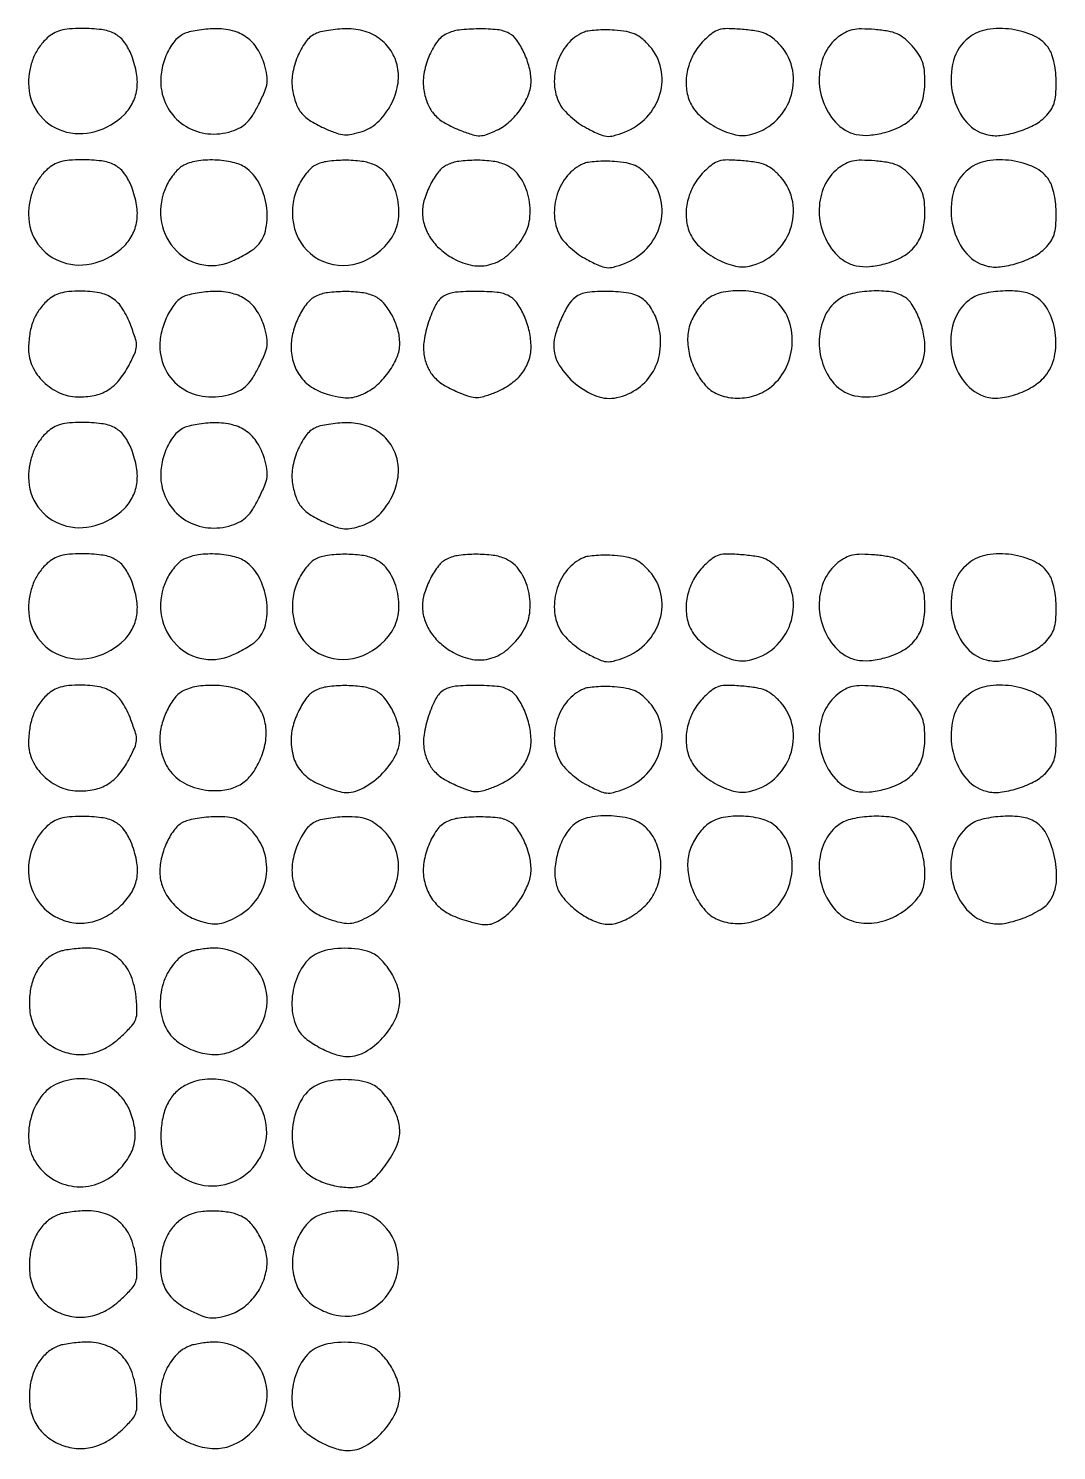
# Model space of a CAD drawing. Extents: x 21 to 1898, y 209 to 908.
# Drawn here: x 22 to 249.1, y 209 to 523 of the extents above; entities that cross this region are included whole.
import ezdxf

# ---------------------------------------------------------------- set-up
doc = ezdxf.new("R2010")
doc.units = 0

msp = doc.modelspace()

# ---------------------------------------------------------------- linework, layer by layer
for points in [[(26.127301, 520.903972, 0.053625), (24.34769, 518.848638, 0.053978), (23.050419, 516.466216, 0.052387), (22.264676, 513.795114, 0.045385), (22, 510.88524, 0.155969), (24.083512, 504.368465, 0.160923), (29.538209, 500.367949, 0.147826), (36.687471, 500.223801, 0.128712), (43.171197, 504.017351, 0.08535), (45.069026, 506.703386, 0.085204), (45.962072, 509.870658, 0.075438), (45.796899, 513.477468, 0.049898), (44.584658, 517.451627, 0.065219), (43.003245, 520.175388, 0.110717), (40.986454, 521.853439, 0.088205), (38.111225, 522.734929, 0.030391), (33.754303, 523, 0.019501), (31.028869, 522.893663, 0.047587), (29.051601, 522.547949, 0.061438), (27.499395, 521.908242, 0.059165)], [(56.302554, 521.802956, 0.117746), (54.096998, 520.002991, 0.06471), (52.348091, 516.96722, 0.060804), (51.335728, 513.337024, 0.071079), (51.305035, 509.762464, 0.110608), (53.084013, 504.943649, 0.11316), (56.73738, 501.390715, 0.111474), (61.621951, 499.749928, 0.104769), (66.856833, 500.310812, 0.046958), (68.779512, 501.145005, 0.070133), (70.243246, 502.242218, 0.058571), (71.518833, 503.85062, 0.023303), (72.888279, 506.316781, 0.015953), (74.181105, 509.14768, 0.0642), (74.684025, 510.97716, 0.077666), (74.658303, 512.695066, 0.030285), (74.114211, 515.013133, 0.067973), (72.515215, 518.529006, 0.09635), (70.16716, 521.025957, 0.095175), (67.030902, 522.480421, 0.064871), (63.115141, 522.93232, 0.019594), (61.187017, 522.828394, 0.017815), (59.210198, 522.572651, 0.018154), (57.459177, 522.216632, 0.053346)], [(85.353863, 521.825851, 0.126523), (83.190118, 519.994101, 0.057585), (81.39526, 516.720689, 0.055653), (80.320836, 512.917236, 0.081428), (80.315201, 509.445068, 0.045607), (81.098924, 506.401508, 0.09091), (82.340357, 504.255756, 0.081256), (84.362738, 502.542567, 0.03084), (87.655701, 500.832403, 0.020597), (90.065072, 499.880812, 0.065508), (91.757045, 499.530547, 0.070633), (93.411799, 499.642791, 0.026709), (95.655701, 500.244919, 0.10848), (99.010132, 502.217927, 0.075052), (101.764705, 505.672214, 0.073498), (103.424211, 509.868213, 0.094852), (103.592668, 514, 0.093545), (102.328449, 517.632283, 0.096023), (99.835411, 520.515545, 0.092102), (96.349241, 522.342502, 0.07849), (92.234223, 522.93232, 0.018787), (90.264281, 522.830058, 0.017506), (88.260251, 522.579376, 0.017798), (86.496381, 522.230916, 0.055094)], [(114.353863, 521.825851, 0.12648), (112.184104, 519.989325, 0.057971), (110.390874, 516.714223, 0.055933), (109.322175, 512.90296, 0.080803), (109.320848, 509.41027, 0.057241), (110.197903, 506.304539, 0.087933), (111.690233, 503.950485, 0.078758), (114.032457, 502.082668, 0.037814), (117.518614, 500.439741, 0.016319), (120.128446, 499.539463, 0.077281), (121.688774, 499.311162, 0.085913), (123.165115, 499.580384, 0.022825), (125.380388, 500.510264, 0.072291), (128.251538, 502.421857, 0.057198), (130.727128, 505.217281, 0.058995), (132.428558, 508.386739, 0.093979), (133, 511.400153, 0.064156), (132.614016, 514.395958, 0.043955), (131.455887, 517.627486, 0.044895), (129.860034, 520.403699, 0.117527), (128.1504, 521.919509, 0.097864), (125.595493, 522.699458, 0.026999), (121.380396, 522.898544, 0.027558), (117.126978, 522.634964, 0.083643)], [(144.5, 522.109005, 0.117612), (141.04449, 519.505496, 0.093779), (138.784666, 515.407372, 0.09195), (138.151137, 510.691626, 0.107261), (139.326522, 506.335469, 0.063171), (140.231989, 505.02163, 0.028079), (141.722797, 503.531849, 0.027244), (143.499538, 502.111347, 0.033065), (145.312791, 500.989993, 0.01505), (148.060388, 499.63673, 0.080432), (149.667161, 499.197167, 0.093656), (151.216456, 499.321765, 0.024169), (153.610526, 500.102784, 0.113429), (158.549736, 503.406755, 0.117999), (161.464164, 508.491875, 0.123443), (161.690324, 514.160948, 0.131613), (159.190609, 519.112701, 0.03492), (157.523425, 520.735057, 0.069371), (155.968047, 521.717666, 0.063216), (154.108559, 522.290132, 0.024793), (151.440609, 522.619453, 0.018339), (149.402407, 522.694015, 0.018328), (147.363804, 522.61904, 0.018508), (145.592989, 522.422699, 0.066124)], [(171.116855, 520.270701, 0.070364), (168.899731, 517.32314, 0.069173), (167.571122, 513.859488, 0.07139), (167.262883, 510.26793, 0.084141), (168.022736, 506.945112, 0.105598), (170.114044, 503.908598, 0.061468), (173.692041, 501.27518, 0.062108), (177.740785, 499.622062, 0.118817), (181.230679, 499.527595, 0.130909), (186.762321, 502.33609, 0.125818), (190.264225, 507.562465, 0.128711), (190.783674, 513.731576, 0.140209), (188.167987, 519.13802, 0.035719), (186.432935, 520.821036, 0.073307), (184.824507, 521.812523, 0.061633), (182.821308, 522.39496, 0.019278), (179.711302, 522.774035, 0.01475), (176.335527, 522.953933, 0.076945), (174.493826, 522.713445, 0.096084), (173.007389, 521.948988, 0.02971)], [(200.774106, 521.044676, 0.120205), (197.799511, 517.23771, 0.099101), (196.639514, 512.203034, 0.094373), (197.492058, 506.896405, 0.097111), (200.233353, 502.334607, 0.073448), (202.371905, 500.57156, 0.084102), (204.83462, 499.602147, 0.07422), (207.726943, 499.431214, 0.043501), (211.148694, 500.040039, 0.061405), (215.074679, 501.63409, 0.097521), (217.833672, 503.971077, 0.100426), (219.449421, 507.125202, 0.068414), (220, 511.130246, 0.025488), (219.86706, 513.736459, 0.05957), (219.439885, 515.638426, 0.063986), (218.599018, 517.303146, 0.033434), (217.167987, 519.13802, 0.035386), (215.449559, 520.807136, 0.071927), (213.854002, 521.799696, 0.06204), (211.891464, 522.383134, 0.0208), (208.917987, 522.75209, 0.017361), (205.976487, 522.890852, 0.054825), (204.015136, 522.699761, 0.070692), (202.425821, 522.123555, 0.044856)], [(229.669303, 520.954514, 0.160896), (226.318095, 515.897289, 0.112797), (226.032287, 509.017476, 0.115198), (228.750293, 502.80659, 0.172428), (233.632296, 499.556152, 0.091759), (236.617576, 499.368132, 0.044156), (240.382941, 500.164237, 0.043914), (244.015594, 501.633673, 0.07847), (246.614952, 503.524043, 0.04929), (247.796873, 504.965173, 0.069908), (248.515281, 506.456922, 0.056252), (248.887311, 508.322514, 0.021115), (249, 510.989729, 0.025585), (248.888541, 513.166515, 0.026083), (248.55534, 515.306361, 0.027718), (248.055642, 517.169398, 0.065736), (247.434016, 518.46036, 0.137529), (244.189482, 521.291228, 0.076294), (239.120607, 522.813676, 0.075457), (233.763061, 522.753988, 0.126861)], [(26.127301, 491.903972, 0.053625), (24.34769, 489.848638, 0.053978), (23.050419, 487.466216, 0.052387), (22.264676, 484.795114, 0.045385), (22, 481.88524, 0.155969), (24.083512, 475.368465, 0.160923), (29.538209, 471.367949, 0.147826), (36.687471, 471.223801, 0.128712), (43.171197, 475.017351, 0.08535), (45.069026, 477.703386, 0.085204), (45.962072, 480.870658, 0.075438), (45.796899, 484.477468, 0.049898), (44.584658, 488.451627, 0.065219), (43.003245, 491.175388, 0.110717), (40.986454, 492.853439, 0.088205), (38.111225, 493.734929, 0.030391), (33.754303, 494, 0.019501), (31.028869, 493.893663, 0.047587), (29.051601, 493.547949, 0.061438), (27.499395, 492.908242, 0.059165)], [(56.302554, 492.802956, 0.073678), (55.341773, 492.149644, 0.031249), (54.261354, 491.022114, 0.030072), (53.238815, 489.652918, 0.034581), (52.439562, 488.231393, 0.139682), (51.242776, 481.066081, 0.148816), (54.057532, 474.545976, 0.158324), (59.858096, 470.959573, 0.160224), (66.627647, 471.488888, 0.016728), (68.211761, 472.213923, 0.014315), (69.829869, 473.079731, 0.014549), (71.255483, 473.951889, 0.039379), (72.193844, 474.675426, 0.151181), (74.303705, 478.234286, 0.086326), (74.620275, 483.266172, 0.082552), (73.195768, 488.331895, 0.116884), (70.29275, 491.984363, 0.104913), (67.586887, 493.316415, 0.047523), (63.664203, 493.922999, 0.047011), (59.571493, 493.777617, 0.080325)], [(85.353863, 492.825851, 0.081479), (84.408432, 492.160294, 0.031027), (83.32695, 490.958556, 0.029724), (82.291614, 489.481349, 0.032073), (81.467455, 487.927829, 0.174799), (80.757548, 478.789828, 0.203864), (86.133294, 472.015382, 0.202438), (94.776746, 471.162823, 0.173386), (102.1373, 476.694934, 0.114924), (103.695441, 480.910058, 0.088262), (103.445254, 485.827214, 0.091589), (101.547986, 490.197554, 0.138635), (98.404755, 492.861443, 0.074714), (95.634264, 493.65324, 0.033), (91.824658, 493.894517, 0.032942), (88.037552, 493.634357, 0.07925)], [(114.392706, 492.843182, 0.117086), (112.55714, 491.345229, 0.044006), (110.76806, 488.524715, 0.043739), (109.437384, 485.286463, 0.075761), (109, 482.416413, 0.077504), (109.458129, 479.478644, 0.070444), (110.794186, 476.713168, 0.06519), (112.957894, 474.250681, 0.051963), (115.846697, 472.206317, 0.085017), (120.092447, 470.692931, 0.115082), (124.145343, 470.921659, 0.107954), (127.865113, 472.95671, 0.068154), (131.1373, 476.694934, 0.114924), (132.695441, 480.910058, 0.088262), (132.445254, 485.827214, 0.091589), (130.547986, 490.197554, 0.138635), (127.404755, 492.861443, 0.07466), (124.643709, 493.650862, 0.032723), (120.836688, 493.894916, 0.032647), (117.054891, 493.642395, 0.080022)], [(144.5, 493.109005, 0.117612), (141.04449, 490.505496, 0.093779), (138.784666, 486.407372, 0.09195), (138.151137, 481.691626, 0.107261), (139.326522, 477.335469, 0.063171), (140.231989, 476.02163, 0.028079), (141.722797, 474.531849, 0.027244), (143.499538, 473.111347, 0.033065), (145.312791, 471.989993, 0.01505), (148.060388, 470.63673, 0.080432), (149.667161, 470.197167, 0.093656), (151.216456, 470.321765, 0.024169), (153.610526, 471.102784, 0.113429), (158.549736, 474.406755, 0.117999), (161.464164, 479.491875, 0.123443), (161.690324, 485.160948, 0.131613), (159.190609, 490.112701, 0.03492), (157.523425, 491.735057, 0.069371), (155.968047, 492.717666, 0.063216), (154.108559, 493.290132, 0.024793), (151.440609, 493.619453, 0.018339), (149.402407, 493.694015, 0.018328), (147.363804, 493.61904, 0.018508), (145.592989, 493.422699, 0.066124)], [(171.116855, 491.270701, 0.070364), (168.899731, 488.32314, 0.069173), (167.571122, 484.859488, 0.07139), (167.262883, 481.26793, 0.084141), (168.022736, 477.945112, 0.105598), (170.114044, 474.908598, 0.061468), (173.692041, 472.27518, 0.062108), (177.740785, 470.622062, 0.118817), (181.230679, 470.527595, 0.130909), (186.762321, 473.33609, 0.125818), (190.264225, 478.562465, 0.128711), (190.783674, 484.731576, 0.140209), (188.167987, 490.13802, 0.035719), (186.432935, 491.821036, 0.073307), (184.824507, 492.812523, 0.061633), (182.821308, 493.39496, 0.019278), (179.711302, 493.774035, 0.01475), (176.335527, 493.953933, 0.076945), (174.493826, 493.713445, 0.096084), (173.007389, 492.948988, 0.02971)], [(200.774106, 492.044676, 0.120205), (197.799511, 488.23771, 0.099101), (196.639514, 483.203034, 0.094373), (197.492058, 477.896405, 0.097111), (200.233353, 473.334607, 0.073448), (202.371905, 471.57156, 0.084102), (204.83462, 470.602147, 0.07422), (207.726943, 470.431214, 0.043501), (211.148694, 471.040039, 0.061405), (215.074679, 472.63409, 0.097521), (217.833672, 474.971077, 0.100426), (219.449421, 478.125202, 0.068414), (220, 482.130246, 0.025488), (219.86706, 484.736459, 0.05957), (219.439885, 486.638426, 0.063986), (218.599018, 488.303146, 0.033434), (217.167987, 490.13802, 0.035386), (215.449559, 491.807136, 0.071927), (213.854002, 492.799696, 0.06204), (211.891464, 493.383134, 0.0208), (208.917987, 493.75209, 0.017361), (205.976487, 493.890852, 0.054825), (204.015136, 493.699761, 0.070692), (202.425821, 493.123555, 0.044856)], [(229.669303, 491.954514, 0.160896), (226.318095, 486.897289, 0.112797), (226.032287, 480.017476, 0.115198), (228.750293, 473.80659, 0.172428), (233.632296, 470.556152, 0.091759), (236.617576, 470.368132, 0.044156), (240.382941, 471.164237, 0.043914), (244.015594, 472.633673, 0.07847), (246.614952, 474.524043, 0.04929), (247.796873, 475.965173, 0.069908), (248.515281, 477.456922, 0.056252), (248.887311, 479.322514, 0.021115), (249, 481.989729, 0.025585), (248.888541, 484.166515, 0.026083), (248.55534, 486.306361, 0.027718), (248.055642, 488.169398, 0.065736), (247.434016, 489.46036, 0.137529), (244.189482, 492.291228, 0.076294), (239.120607, 493.813676, 0.075457), (233.763061, 493.753988, 0.126861)], [(26.127301, 462.903972, 0.055102), (24.283709, 460.762027, 0.058746), (22.998633, 458.312954, 0.054271), (22.248834, 455.464987, 0.037267), (22, 452.131067, 0.112315), (22.856937, 448.364312, 0.088563), (25.307296, 444.961232, 0.08653), (28.845059, 442.554133, 0.099983), (32.813752, 441.643631, 0.056744), (36.499467, 441.965665, 0.08657), (39.48215, 443.133631, 0.08401), (41.954103, 445.273715, 0.050507), (44.114044, 448.508902, 0.015667), (45.462626, 451.255542, 0.092865), (45.841179, 452.803211, 0.090584), (45.638948, 454.399844, 0.014537), (44.599568, 457.378456, 0.046801), (42.752436, 461.122236, 0.105042), (40.577352, 463.405249, 0.104488), (37.654124, 464.613928, 0.045994), (33.466055, 465, 0.021683), (30.917702, 464.889436, 0.047908), (29.004936, 464.536505, 0.059768), (27.475404, 463.894156, 0.058324)], [(56.302554, 463.802956, 0.113912), (54.340976, 462.226674, 0.054174), (52.613822, 459.464391, 0.051272), (51.408457, 456.142629, 0.061767), (51.003738, 452.848871, 0.120606), (52.306993, 447.550145, 0.126743), (55.896424, 443.566291, 0.121327), (61.102866, 441.7022, 0.104843), (66.88848, 442.32118, 0.047747), (68.790991, 443.150163, 0.069788), (70.24841, 444.248237, 0.058113), (71.522808, 445.857956, 0.023318), (72.888279, 448.316781, 0.015953), (74.181105, 451.14768, 0.0642), (74.684025, 452.97716, 0.077666), (74.658303, 454.695066, 0.030285), (74.114211, 457.013133, 0.067973), (72.515215, 460.529006, 0.09635), (70.16716, 463.025957, 0.095175), (67.030902, 464.480421, 0.064871), (63.115141, 464.93232, 0.019594), (61.187017, 464.828394, 0.017815), (59.210198, 464.572651, 0.018154), (57.459177, 464.216632, 0.053346)], [(85.392706, 463.843182, 0.118644), (83.468072, 462.262666, 0.049054), (81.698008, 459.369427, 0.047465), (80.427215, 455.953518, 0.065709), (80.003738, 452.716073, 0.076418), (80.576868, 449.016637, 0.091815), (82.229573, 445.913334, 0.090684), (84.903429, 443.580222, 0.072602), (88.442166, 442.11888, 0.018674), (91.010876, 441.573174, 0.054505), (92.816957, 441.459083, 0.064702), (94.425988, 441.743636, 0.035305), (96.294772, 442.478896, 0.074912), (99.110756, 444.384675, 0.053129), (101.63045, 447.256802, 0.054487), (103.411054, 450.477026, 0.099384), (104, 453.410751, 0.069891), (103.566317, 456.49818, 0.053163), (102.280765, 459.667596, 0.055309), (100.453218, 462.3271, 0.108092), (98.404755, 463.861443, 0.07466), (95.643709, 464.650862, 0.032723), (91.836688, 464.894916, 0.032647), (88.054891, 464.642395, 0.080022)], [(113.831054, 463.965261, 0.140204), (111.993663, 462.047367, 0.040884), (110.371909, 458.25025, 0.041587), (109.349975, 454.052461, 0.085487), (109.400174, 450.680426, 0.062042), (110.251681, 448.01642, 0.083776), (111.67836, 445.933093, 0.070409), (113.91287, 444.189576, 0.031568), (117.260292, 442.53571, 0.02312), (119.483095, 441.725464, 0.078509), (121.004676, 441.50076, 0.073841), (122.570655, 441.74945, 0.018928), (124.992415, 442.613642, 0.054627), (128.382254, 444.420682, 0.074961), (130.910306, 446.768944, 0.082705), (132.462583, 449.559903, 0.085845), (133, 452.666977, 0.055011), (132.626484, 456.051634, 0.04681), (131.518154, 459.471873, 0.049504), (129.938679, 462.323303, 0.119215), (128.1504, 463.919509, 0.099384), (125.529448, 464.711003, 0.022996), (120.903357, 464.938691, 0.022425), (116.29237, 464.746544, 0.110888)], [(142.760609, 463.615712, 0.094856), (141.214609, 461.895935, 0.030545), (139.617987, 458.844169, 0.031085), (138.384362, 455.55478, 0.074299), (138, 452.982459, 0.139785), (139.240968, 448.630334, 0.081965), (142.835346, 444.524733, 0.082434), (147.533861, 441.811818, 0.144836), (151.972832, 441.494033, 0.102202), (156.661028, 443.587092, 0.109034), (160.008989, 447.328258, 0.105207), (161.54767, 452.247696, 0.089369), (161.086025, 457.680527, 0.036913), (160.471221, 459.436256, 0.036727), (159.604066, 461.085598, 0.039177), (158.587521, 462.46303, 0.069277), (157.525985, 463.391017, 0.105524), (154.563191, 464.539394, 0.036087), (149.948321, 464.943574, 0.035305), (145.394378, 464.691194, 0.13162)], [(172.116873, 463.369307, 0.053263), (171.122272, 462.501472, 0.026699), (170.054599, 461.217156, 0.026164), (169.080993, 459.756247, 0.034951), (168.365668, 458.332742, 0.086027), (167.605445, 454.998124, 0.067152), (167.908715, 451.289198, 0.06331), (169.228026, 447.584788, 0.060517), (171.447667, 444.265945, 0.118705), (174.277766, 442.227828, 0.085601), (178.092009, 441.386751, 0.081416), (182.1503, 441.860558, 0.090906), (185.675986, 443.60741, 0.113179), (189.105038, 447.64505, 0.098825), (190.648241, 452.978328, 0.101462), (190.010588, 458.37638, 0.126563), (187.288285, 462.60863, 0.116187), (184.257092, 464.3284, 0.058727), (179.902354, 465.06434, 0.058396), (175.450931, 464.767607, 0.107358)], [(200.658965, 462.946382, 0.12273), (197.815252, 459.282605, 0.093753), (196.659906, 454.322378, 0.089654), (197.381996, 449.082619, 0.09931), (199.891604, 444.635237, 0.185024), (205.2174, 441.772809, 0.125186), (212.134256, 442.619592, 0.123617), (217.868164, 446.686126, 0.178854), (220, 452.455196, 0.052711), (219.630265, 455.952641, 0.047421), (218.534459, 459.428253, 0.050688), (216.959109, 462.3018, 0.119725), (215.1504, 463.919509, 0.09545), (211.993708, 464.899699, 0.044479), (207.691854, 464.993703, 0.044498), (203.486815, 464.332396, 0.10579)], [(229.669303, 462.954514, 0.152839), (226.337665, 458.09458, 0.113791), (225.873431, 451.568279, 0.113346), (228.315459, 445.47761, 0.150791), (232.984347, 441.820889, 0.112558), (236.107001, 441.377914, 0.057675), (240.005161, 442.161928, 0.056211), (243.772267, 443.871409, 0.083439), (246.526768, 446.214181, 0.124402), (248.60131, 450.487263, 0.085894), (248.77995, 455.886843, 0.088673), (247.153936, 460.873877, 0.147898), (244.055391, 463.970356, 0.09728), (240.952622, 464.921485, 0.043526), (236.66627, 464.992224, 0.043508), (232.468906, 464.325804, 0.105918)], [(26.127301, 433.903972, 0.053625), (24.34769, 431.848638, 0.053978), (23.050419, 429.466216, 0.052387), (22.264676, 426.795114, 0.045385), (22, 423.88524, 0.155969), (24.083512, 417.368465, 0.160923), (29.538209, 413.367949, 0.147826), (36.687471, 413.223801, 0.128712), (43.171197, 417.017351, 0.08535), (45.069026, 419.703386, 0.085204), (45.962072, 422.870658, 0.075438), (45.796899, 426.477468, 0.049898), (44.584658, 430.451627, 0.065219), (43.003245, 433.175388, 0.110717), (40.986454, 434.853439, 0.088205), (38.111225, 435.734929, 0.030391), (33.754303, 436, 0.019501), (31.028869, 435.893663, 0.047587), (29.051601, 435.547949, 0.061438), (27.499395, 434.908242, 0.059165)], [(56.302554, 434.802956, 0.117746), (54.096998, 433.002991, 0.06471), (52.348091, 429.96722, 0.060804), (51.335728, 426.337024, 0.071079), (51.305035, 422.762464, 0.110608), (53.084013, 417.943649, 0.11316), (56.73738, 414.390715, 0.111474), (61.621951, 412.749928, 0.104769), (66.856833, 413.310812, 0.046958), (68.779512, 414.145005, 0.070133), (70.243246, 415.242218, 0.058571), (71.518833, 416.85062, 0.023303), (72.888279, 419.316781, 0.015953), (74.181105, 422.14768, 0.0642), (74.684025, 423.97716, 0.077666), (74.658303, 425.695066, 0.030285), (74.114211, 428.013133, 0.067973), (72.515215, 431.529006, 0.09635), (70.16716, 434.025957, 0.095175), (67.030902, 435.480421, 0.064871), (63.115141, 435.93232, 0.019594), (61.187017, 435.828394, 0.017815), (59.210198, 435.572651, 0.018154), (57.459177, 435.216632, 0.053346)], [(85.353863, 434.825851, 0.126523), (83.190118, 432.994101, 0.057585), (81.39526, 429.720689, 0.055653), (80.320836, 425.917236, 0.081428), (80.315201, 422.445068, 0.045607), (81.098924, 419.401508, 0.09091), (82.340357, 417.255756, 0.081256), (84.362738, 415.542567, 0.03084), (87.655701, 413.832403, 0.020597), (90.065072, 412.880812, 0.065508), (91.757045, 412.530547, 0.070633), (93.411799, 412.642791, 0.026709), (95.655701, 413.244919, 0.10848), (99.010132, 415.217927, 0.075052), (101.764705, 418.672214, 0.073498), (103.424211, 422.868213, 0.094852), (103.592668, 427, 0.093545), (102.328449, 430.632283, 0.096023), (99.835411, 433.515545, 0.092102), (96.349241, 435.342502, 0.07849), (92.234223, 435.93232, 0.018787), (90.264281, 435.830058, 0.017506), (88.260251, 435.579376, 0.017798), (86.496381, 435.230916, 0.055094)], [(26.127301, 404.903972, 0.053625), (24.34769, 402.848638, 0.053978), (23.050419, 400.466216, 0.052387), (22.264676, 397.795114, 0.045385), (22, 394.88524, 0.155969), (24.083512, 388.368465, 0.160923), (29.538209, 384.367949, 0.147826), (36.687471, 384.223801, 0.128712), (43.171197, 388.017351, 0.08535), (45.069026, 390.703386, 0.085204), (45.962072, 393.870658, 0.075438), (45.796899, 397.477468, 0.049898), (44.584658, 401.451627, 0.065219), (43.003245, 404.175388, 0.110717), (40.986454, 405.853439, 0.088205), (38.111225, 406.734929, 0.030391), (33.754303, 407, 0.019501), (31.028869, 406.893663, 0.047587), (29.051601, 406.547949, 0.061438), (27.499395, 405.908242, 0.059165)], [(56.302554, 405.802956, 0.073678), (55.341773, 405.149644, 0.031249), (54.261354, 404.022114, 0.030072), (53.238815, 402.652918, 0.034581), (52.439562, 401.231393, 0.139682), (51.242776, 394.066081, 0.148816), (54.057532, 387.545976, 0.158324), (59.858096, 383.959573, 0.160224), (66.627647, 384.488888, 0.016728), (68.211761, 385.213923, 0.014315), (69.829869, 386.079731, 0.014549), (71.255483, 386.951889, 0.039379), (72.193844, 387.675426, 0.151181), (74.303705, 391.234286, 0.086326), (74.620275, 396.266172, 0.082552), (73.195768, 401.331895, 0.116884), (70.29275, 404.984363, 0.104913), (67.586887, 406.316415, 0.047523), (63.664203, 406.922999, 0.047011), (59.571493, 406.777617, 0.080325)], [(85.353863, 405.825851, 0.081479), (84.408432, 405.160294, 0.031027), (83.32695, 403.958556, 0.029724), (82.291614, 402.481349, 0.032073), (81.467455, 400.927829, 0.174799), (80.757548, 391.789828, 0.203864), (86.133294, 385.015382, 0.202438), (94.776746, 384.162823, 0.173386), (102.1373, 389.694934, 0.114924), (103.695441, 393.910058, 0.088262), (103.445254, 398.827214, 0.091589), (101.547986, 403.197554, 0.138635), (98.404755, 405.861443, 0.074714), (95.634264, 406.65324, 0.033), (91.824658, 406.894517, 0.032942), (88.037552, 406.634357, 0.07925)], [(114.392706, 405.843182, 0.117086), (112.55714, 404.345229, 0.044006), (110.76806, 401.524715, 0.043739), (109.437384, 398.286463, 0.075761), (109, 395.416413, 0.077504), (109.458129, 392.478644, 0.070444), (110.794186, 389.713168, 0.06519), (112.957894, 387.250681, 0.051963), (115.846697, 385.206317, 0.085017), (120.092447, 383.692931, 0.115082), (124.145343, 383.921659, 0.107954), (127.865113, 385.95671, 0.068154), (131.1373, 389.694934, 0.114924), (132.695441, 393.910058, 0.088262), (132.445254, 398.827214, 0.091589), (130.547986, 403.197554, 0.138635), (127.404755, 405.861443, 0.07466), (124.643709, 406.650862, 0.032723), (120.836688, 406.894916, 0.032647), (117.054891, 406.642395, 0.080022)], [(144.5, 406.109005, 0.117612), (141.04449, 403.505496, 0.093779), (138.784666, 399.407372, 0.09195), (138.151137, 394.691626, 0.107261), (139.326522, 390.335469, 0.063171), (140.231989, 389.02163, 0.028079), (141.722797, 387.531849, 0.027244), (143.499538, 386.111347, 0.033065), (145.312791, 384.989993, 0.01505), (148.060388, 383.63673, 0.080432), (149.667161, 383.197167, 0.093656), (151.216456, 383.321765, 0.024169), (153.610526, 384.102784, 0.113429), (158.549736, 387.406755, 0.117999), (161.464164, 392.491875, 0.123443), (161.690324, 398.160948, 0.131613), (159.190609, 403.112701, 0.03492), (157.523425, 404.735057, 0.069371), (155.968047, 405.717666, 0.063216), (154.108559, 406.290132, 0.024793), (151.440609, 406.619453, 0.018339), (149.402407, 406.694015, 0.018328), (147.363804, 406.61904, 0.018508), (145.592989, 406.422699, 0.066124)], [(171.116855, 404.270701, 0.070364), (168.899731, 401.32314, 0.069173), (167.571122, 397.859488, 0.07139), (167.262883, 394.26793, 0.084141), (168.022736, 390.945112, 0.105598), (170.114044, 387.908598, 0.061468), (173.692041, 385.27518, 0.062108), (177.740785, 383.622062, 0.118817), (181.230679, 383.527595, 0.130909), (186.762321, 386.33609, 0.125818), (190.264225, 391.562465, 0.128711), (190.783674, 397.731576, 0.140209), (188.167987, 403.13802, 0.035719), (186.432935, 404.821036, 0.073307), (184.824507, 405.812523, 0.061633), (182.821308, 406.39496, 0.019278), (179.711302, 406.774035, 0.01475), (176.335527, 406.953933, 0.076945), (174.493826, 406.713445, 0.096084), (173.007389, 405.948988, 0.02971)], [(200.774106, 405.044676, 0.120205), (197.799511, 401.23771, 0.099101), (196.639514, 396.203034, 0.094373), (197.492058, 390.896405, 0.097111), (200.233353, 386.334607, 0.073448), (202.371905, 384.57156, 0.084102), (204.83462, 383.602147, 0.07422), (207.726943, 383.431214, 0.043501), (211.148694, 384.040039, 0.061405), (215.074679, 385.63409, 0.097521), (217.833672, 387.971077, 0.100426), (219.449421, 391.125202, 0.068414), (220, 395.130246, 0.025488), (219.86706, 397.736459, 0.05957), (219.439885, 399.638426, 0.063986), (218.599018, 401.303146, 0.033434), (217.167987, 403.13802, 0.035386), (215.449559, 404.807136, 0.071927), (213.854002, 405.799696, 0.06204), (211.891464, 406.383134, 0.0208), (208.917987, 406.75209, 0.017361), (205.976487, 406.890852, 0.054825), (204.015136, 406.699761, 0.070692), (202.425821, 406.123555, 0.044856)], [(229.669303, 404.954514, 0.160896), (226.318095, 399.897289, 0.112797), (226.032287, 393.017476, 0.115198), (228.750293, 386.80659, 0.172428), (233.632296, 383.556152, 0.091759), (236.617576, 383.368132, 0.044156), (240.382941, 384.164237, 0.043914), (244.015594, 385.633673, 0.07847), (246.614952, 387.524043, 0.04929), (247.796873, 388.965173, 0.069908), (248.515281, 390.456922, 0.056252), (248.887311, 392.322514, 0.021115), (249, 394.989729, 0.025585), (248.888541, 397.166515, 0.026083), (248.55534, 399.306361, 0.027718), (248.055642, 401.169398, 0.065736), (247.434016, 402.46036, 0.137529), (244.189482, 405.291228, 0.076294), (239.120607, 406.813676, 0.075457), (233.763061, 406.753988, 0.126861)], [(26.127301, 375.903972, 0.055102), (24.283709, 373.762027, 0.058746), (22.998633, 371.312954, 0.054271), (22.248834, 368.464987, 0.037267), (22, 365.131067, 0.112315), (22.856937, 361.364312, 0.088563), (25.307296, 357.961232, 0.08653), (28.845059, 355.554133, 0.099983), (32.813752, 354.643631, 0.056744), (36.499467, 354.965665, 0.08657), (39.48215, 356.133631, 0.08401), (41.954103, 358.273715, 0.050507), (44.114044, 361.508902, 0.015667), (45.462626, 364.255542, 0.092865), (45.841179, 365.803211, 0.090584), (45.638948, 367.399844, 0.014537), (44.599568, 370.378456, 0.046801), (42.752436, 374.122236, 0.105042), (40.577352, 376.405249, 0.104488), (37.654124, 377.613928, 0.045994), (33.466055, 378, 0.021683), (30.917702, 377.889436, 0.047908), (29.004936, 377.536505, 0.059768), (27.475404, 376.894156, 0.058324)], [(56.302554, 376.802956, 0.113428), (54.364278, 375.248448, 0.052759), (52.632514, 372.507748, 0.050398), (51.411519, 369.238058, 0.064258), (51, 366.049211, 0.097725), (51.920557, 361.384232, 0.113531), (54.527916, 357.699023, 0.108053), (58.600713, 355.401173, 0.081868), (63.699265, 354.708483, 0.069049), (66.974578, 355.257969, 0.090123), (69.65895, 356.668672, 0.083894), (71.809318, 359.024755, 0.05194), (73.506012, 362.37657, 0.065523), (74.440308, 366.297, 0.083941), (74.201923, 369.993685, 0.088017), (72.786255, 373.27354, 0.08048), (70.29275, 375.984363, 0.104913), (67.586887, 377.316415, 0.047523), (63.664203, 377.922999, 0.047011), (59.571493, 377.777617, 0.080325)], [(85.392706, 376.843182, 0.118176), (83.492744, 375.28586, 0.047651), (81.717506, 372.414208, 0.04649), (80.429807, 369.049859, 0.068264), (80, 365.916413, 0.075021), (80.616967, 361.827578, 0.114234), (82.415494, 358.736789, 0.095276), (85.665273, 356.385538, 0.040497), (90.724151, 354.507864, 0.17258), (94.782124, 354.781534, 0.080622), (99.277624, 357.663179, 0.077625), (102.794478, 361.968546, 0.133279), (104, 366.410751, 0.069891), (103.566317, 369.49818, 0.053163), (102.280765, 372.667596, 0.055309), (100.453218, 375.3271, 0.108092), (98.404755, 376.861443, 0.07466), (95.643709, 377.650862, 0.032723), (91.836688, 377.894916, 0.032647), (88.054891, 377.642395, 0.080022)], [(113.831054, 376.965261, 0.140204), (111.993663, 375.047367, 0.040884), (110.371909, 371.25025, 0.041587), (109.349975, 367.052461, 0.085487), (109.400174, 363.680426, 0.062042), (110.251681, 361.01642, 0.083776), (111.67836, 358.933093, 0.070409), (113.91287, 357.189576, 0.031568), (117.260292, 355.53571, 0.02312), (119.483095, 354.725464, 0.078509), (121.004676, 354.50076, 0.073841), (122.570655, 354.74945, 0.018928), (124.992415, 355.613642, 0.054627), (128.382254, 357.420682, 0.074961), (130.910306, 359.768944, 0.082705), (132.462583, 362.559903, 0.085845), (133, 365.666977, 0.055011), (132.626484, 369.051634, 0.04681), (131.518154, 372.471873, 0.049504), (129.938679, 375.323303, 0.119215), (128.1504, 376.919509, 0.099384), (125.529448, 377.711003, 0.022996), (120.903357, 377.938691, 0.022425), (116.29237, 377.746544, 0.110888)], [(144.5, 377.109005, 0.117612), (141.04449, 374.505496, 0.093779), (138.784666, 370.407372, 0.09195), (138.151137, 365.691626, 0.107261), (139.326522, 361.335469, 0.063171), (140.231989, 360.02163, 0.028079), (141.722797, 358.531849, 0.027244), (143.499538, 357.111347, 0.033065), (145.312791, 355.989993, 0.01505), (148.060388, 354.63673, 0.080432), (149.667161, 354.197167, 0.093656), (151.216456, 354.321765, 0.024169), (153.610526, 355.102784, 0.113429), (158.549736, 358.406755, 0.117999), (161.464164, 363.491875, 0.123443), (161.690324, 369.160948, 0.131613), (159.190609, 374.112701, 0.03492), (157.523425, 375.735057, 0.069371), (155.968047, 376.717666, 0.063216), (154.108559, 377.290132, 0.024793), (151.440609, 377.619453, 0.018339), (149.402407, 377.694015, 0.018328), (147.363804, 377.61904, 0.018508), (145.592989, 377.422699, 0.066124)], [(171.116855, 375.270701, 0.070364), (168.899731, 372.32314, 0.069173), (167.571122, 368.859488, 0.07139), (167.262883, 365.26793, 0.084141), (168.022736, 361.945112, 0.105598), (170.114044, 358.908598, 0.061468), (173.692041, 356.27518, 0.062108), (177.740785, 354.622062, 0.118817), (181.230679, 354.527595, 0.130909), (186.762321, 357.33609, 0.125818), (190.264225, 362.562465, 0.128711), (190.783674, 368.731576, 0.140209), (188.167987, 374.13802, 0.035719), (186.432935, 375.821036, 0.073307), (184.824507, 376.812523, 0.061633), (182.821308, 377.39496, 0.019278), (179.711302, 377.774035, 0.01475), (176.335527, 377.953933, 0.076945), (174.493826, 377.713445, 0.096084), (173.007389, 376.948988, 0.02971)], [(200.774106, 376.044676, 0.120205), (197.799511, 372.23771, 0.099101), (196.639514, 367.203034, 0.094373), (197.492058, 361.896405, 0.097111), (200.233353, 357.334607, 0.073448), (202.371905, 355.57156, 0.084102), (204.83462, 354.602147, 0.07422), (207.726943, 354.431214, 0.043501), (211.148694, 355.040039, 0.061405), (215.074679, 356.63409, 0.097521), (217.833672, 358.971077, 0.100426), (219.449421, 362.125202, 0.068414), (220, 366.130246, 0.025488), (219.86706, 368.736459, 0.05957), (219.439885, 370.638426, 0.063986), (218.599018, 372.303146, 0.033434), (217.167987, 374.13802, 0.035386), (215.449559, 375.807136, 0.071927), (213.854002, 376.799696, 0.06204), (211.891464, 377.383134, 0.0208), (208.917987, 377.75209, 0.017361), (205.976487, 377.890852, 0.054825), (204.015136, 377.699761, 0.070692), (202.425821, 377.123555, 0.044856)], [(229.669303, 375.954514, 0.160896), (226.318095, 370.897289, 0.112797), (226.032287, 364.017476, 0.115198), (228.750293, 357.80659, 0.172428), (233.632296, 354.556152, 0.091759), (236.617576, 354.368132, 0.044156), (240.382941, 355.164237, 0.043914), (244.015594, 356.633673, 0.07847), (246.614952, 358.524043, 0.04929), (247.796873, 359.965173, 0.069908), (248.515281, 361.456922, 0.056252), (248.887311, 363.322514, 0.021115), (249, 365.989729, 0.025585), (248.888541, 368.166515, 0.026083), (248.55534, 370.306361, 0.027718), (248.055642, 372.169398, 0.065736), (247.434016, 373.46036, 0.137529), (244.189482, 376.291228, 0.076294), (239.120607, 377.813676, 0.075457), (233.763061, 377.753988, 0.126861)], [(26.127301, 346.903972, 0.117692), (22.776748, 341.861381, 0.117074), (22.056219, 335.838947, 0.121517), (24.112934, 330.305446, 0.133286), (28.453526, 326.589077, 0.076959), (32.033502, 325.52291, 0.084877), (35.64421, 325.643962, 0.079796), (39.185223, 326.98537, 0.058759), (42.558422, 329.490328, 0.073346), (44.855209, 332.399934, 0.094701), (45.965379, 335.61, 0.085613), (45.868163, 339.252426, 0.049612), (44.584658, 343.451627, 0.065219), (43.003245, 346.175388, 0.110717), (40.986454, 347.853439, 0.088205), (38.111225, 348.734929, 0.030391), (33.754303, 349, 0.019501), (31.028869, 348.893663, 0.047587), (29.051601, 348.547949, 0.061438), (27.499395, 347.908242, 0.059165)], [(56.302554, 347.802956, 0.114313), (54.323239, 346.209839, 0.055243), (52.599503, 343.430096, 0.051837), (51.404231, 340.063087, 0.059454), (51, 336.675596, 0.098127), (51.663208, 333.328815, 0.07584), (53.587735, 330.137414, 0.072239), (56.485244, 327.531148, 0.074439), (59.976019, 325.889039, 0.027167), (62.16939, 325.359774, 0.069688), (63.796692, 325.289259, 0.067305), (65.413791, 325.668324, 0.024048), (67.589291, 326.620977, 0.112966), (72.138291, 330.343496, 0.12234), (74.451176, 335.571212, 0.123698), (74.037062, 341.227963, 0.117075), (71.003383, 346.150463, 0.034791), (69.304708, 347.627872, 0.074795), (67.783164, 348.453137, 0.067003), (65.980372, 348.844675, 0.023524), (63.326923, 348.93232, 0.018836), (61.317726, 348.828376, 0.017517), (59.272409, 348.572651, 0.017812), (57.471214, 348.216832, 0.054909)], [(85.353863, 347.825851, 0.126456), (83.180778, 345.986683, 0.058185), (81.388448, 342.710633, 0.056087), (80.322915, 338.895013, 0.080457), (80.323991, 335.390902, 0.068247), (81.306644, 332.181969, 0.080781), (83.082022, 329.556883, 0.076701), (85.681089, 327.532092, 0.054462), (89.08995, 326.091196, 0.023732), (91.398461, 325.517348, 0.068839), (93.037282, 325.420996, 0.070491), (94.618792, 325.773795, 0.025761), (96.725008, 326.693588, 0.116954), (101.251013, 330.47574, 0.118965), (103.561377, 335.864592, 0.123067), (103.122998, 341.569473, 0.130724), (100.045967, 346.25, 0.034434), (98.264269, 347.63397, 0.065297), (96.639857, 348.441143, 0.060521), (94.78035, 348.837214, 0.025821), (92.234223, 348.93232, 0.018787), (90.264281, 348.830058, 0.017506), (88.260251, 348.579376, 0.017798), (86.496381, 348.230916, 0.055094)], [(114.353863, 347.825851, 0.126393), (112.171776, 345.97953, 0.058765), (110.381881, 342.70087, 0.056501), (109.324921, 338.87332, 0.079523), (109.332568, 335.338049, 0.075612), (110.39355, 332.046412, 0.085374), (112.356707, 329.371259, 0.077436), (115.273913, 327.320122, 0.049975), (119.149863, 325.868345, 0.015823), (121.81548, 325.252988, 0.066189), (123.454818, 325.149496, 0.087466), (124.827875, 325.490789, 0.040503), (126.447604, 326.373712, 0.065447), (128.885422, 328.472257, 0.047204), (131.01639, 331.364434, 0.048303), (132.504384, 334.49154, 0.086781), (132.996262, 337.282119, 0.062754), (132.615339, 340.338323, 0.044559), (131.467454, 343.59992, 0.045747), (129.87461, 346.389055, 0.11781), (128.1504, 347.919509, 0.097864), (125.595493, 348.699458, 0.026999), (121.380396, 348.898544, 0.027558), (117.126978, 348.634964, 0.083643)], [(142.228056, 346.997839, 0.084886), (140.247322, 344.399898, 0.054081), (138.85543, 340.853241, 0.053941), (138.253179, 337.076928, 0.082605), (138.630908, 333.79135, 0.097993), (139.921268, 331.280166, 0.050579), (142.392372, 328.737351, 0.048855), (145.481111, 326.619709, 0.064454), (148.65485, 325.371779, 0.129385), (151.619471, 325.405684, 0.066075), (155.071192, 326.868041, 0.062875), (158.227588, 329.30904, 0.083303), (160.336451, 332.258567, 0.076484), (161.512001, 336.034462, 0.073572), (161.521091, 340.041597, 0.076327), (160.386879, 343.747946, 0.093788), (158.240197, 346.653197, 0.122149), (154.94404, 348.472411, 0.059997), (150.169563, 349.151919, 0.060328), (145.422938, 348.680514, 0.133415)], [(172.116873, 347.369307, 0.053263), (171.122272, 346.501472, 0.026699), (170.054599, 345.217156, 0.026164), (169.080993, 343.756247, 0.034951), (168.365668, 342.332742, 0.086027), (167.605445, 338.998124, 0.067152), (167.908715, 335.289198, 0.06331), (169.228026, 331.584788, 0.060517), (171.447667, 328.265945, 0.118705), (174.277766, 326.227828, 0.085601), (178.092009, 325.386751, 0.081416), (182.1503, 325.860558, 0.090906), (185.675986, 327.60741, 0.113179), (189.105038, 331.64505, 0.098825), (190.648241, 336.978328, 0.101462), (190.010588, 342.37638, 0.126563), (187.288285, 346.60863, 0.116187), (184.257092, 348.3284, 0.058727), (179.902354, 349.06434, 0.058396), (175.450931, 348.767607, 0.107358)], [(200.658965, 346.946382, 0.123374), (197.748497, 343.186769, 0.098338), (196.63966, 338.16265, 0.093056), (197.520504, 332.85312, 0.096556), (200.264105, 328.301873, 0.127131), (203.74607, 326.006224, 0.103), (208.199807, 325.447937, 0.092065), (212.932239, 326.728111, 0.07921), (217.174723, 329.667396, 0.036338), (218.535509, 331.175267, 0.063685), (219.390311, 332.619813, 0.064243), (219.849572, 334.224073, 0.037645), (220, 336.21921, 0.050306), (219.634511, 339.84266, 0.048006), (218.551843, 343.380273, 0.051936), (216.980829, 346.278616, 0.120303), (215.1504, 347.919509, 0.09545), (211.993708, 348.899699, 0.044479), (207.691854, 348.993703, 0.044498), (203.486815, 348.332396, 0.10579)], [(229.669303, 346.954514, 0.162267), (226.195476, 341.681703, 0.121611), (226.06396, 334.682176, 0.12339), (229.194467, 328.500754, 0.169348), (234.557547, 325.423226, 0.097997), (237.913337, 325.456533, 0.045028), (242.114856, 326.734567, 0.044859), (245.914805, 328.688506, 0.129415), (247.914476, 330.840197, 0.114025), (249.061956, 335.079735, 0.064801), (248.570477, 340.397484, 0.066382), (246.784143, 345.228813, 0.149264), (244.055391, 347.970356, 0.09728), (240.952622, 348.921485, 0.043526), (236.66627, 348.992224, 0.043508), (232.468906, 348.325804, 0.105918)], [(28.5, 319.054643, 0.077231), (26.156252, 317.641285, 0.071668), (24.282261, 315.551044, 0.06644), (22.968025, 312.865595, 0.052598), (22.270363, 309.706294, 0.06204), (22.316533, 305.753995, 0.084257), (23.381653, 302.355585, 0.088396), (25.456101, 299.616396, 0.075952), (28.453526, 297.589077, 0.077117), (32.06004, 296.516236, 0.086323), (35.678293, 296.650211, 0.080327), (39.242087, 298.030589, 0.056632), (42.686702, 300.611312, 0.020584), (44.79115, 302.766446, 0.097378), (45.671859, 304.241725, 0.092575), (45.950776, 305.976367, 0.017651), (45.756758, 309.17967, 0.070611), (44.649845, 313.766829, 0.105343), (42.369874, 317.18918, 0.111436), (39.000945, 319.260475, 0.086278), (34.734223, 319.936614, 0.016371), (32.966427, 319.852212, 0.015024), (31.156303, 319.651388, 0.015223), (29.552832, 319.374517, 0.0468)], [(57.5, 319.054643, 0.130142), (53.997212, 316.406584, 0.092286), (51.708587, 312.016903, 0.088459), (51.093301, 306.917689, 0.105608), (52.367331, 302.256554, 0.108592), (54.706096, 299.443449, 0.073801), (58.345954, 297.390516, 0.072779), (62.482697, 296.461541, 0.098914), (66.271052, 296.92444, 0.173803), (72.862399, 302.071159, 0.180268), (74.557841, 310.145074, 0.184423), (70.55518, 317.226428, 0.179592), (62.79966, 319.936614, 0.02023), (61.38977, 319.852396, 0.016199), (59.881775, 319.651388, 0.016495), (58.497404, 319.373794, 0.039423)], [(86.25632, 318.971176, 0.141151), (82.936223, 316.37996, 0.08801), (80.764913, 311.908593, 0.083442), (80.191749, 306.718945, 0.105577), (81.461582, 302.074291, 0.107738), (83.13722, 300.051877, 0.040985), (86.212847, 298.026586, 0.041086), (89.662064, 296.493388, 0.084236), (92.569896, 296, 0.133937), (96.417091, 297.049388, 0.074594), (100.21701, 300.131618, 0.072905), (103.030542, 304.290026, 0.112797), (103.992524, 308.5, 0.084666), (103.472452, 311.549301, 0.054899), (101.920691, 314.781926, 0.055948), (99.763874, 317.509841, 0.107077), (97.434441, 319.024926, 0.055349), (94.857818, 319.690358, 0.036756), (91.809324, 319.900029, 0.036861), (88.778223, 319.661606, 0.057583)], [(28.5, 290.054643, 0.138805), (24.788619, 287.148331, 0.094269), (22.476249, 282.269858, 0.092506), (22.091557, 276.79574, 0.126785), (23.853856, 272.205241, 0.110153), (27.725879, 268.721941, 0.113714), (32.66655, 267.265215, 0.113027), (37.770365, 268.114203, 0.10779), (42.097592, 271.104473, 0.055729), (44.313968, 274.081194, 0.087409), (45.418099, 277.066075, 0.08661), (45.440955, 280.268576, 0.053792), (44.424476, 283.897149, 0.102709), (41.864556, 287.759525, 0.103322), (37.983669, 290.273824, 0.099953), (33.309612, 291.074795, 0.089983)], [(57.5, 290.054643, 0.077719), (55.068708, 288.585271, 0.077299), (53.196861, 286.441389, 0.070315), (51.938068, 283.645671, 0.049936), (51.311924, 280.260131, 0.048206), (51.365758, 276.196309, 0.091902), (52.305788, 273.078921, 0.098439), (54.244502, 270.643903, 0.061807), (57.301378, 268.646867, 0.15517), (64.499288, 267.578543, 0.154638), (71.003687, 270.861188, 0.155467), (74.408496, 277.273854, 0.156945), (73.458207, 284.446829, 0.103537), (70.763611, 287.995785, 0.094562), (66.788777, 290.306008, 0.091715), (62.133286, 291.033482, 0.09039)], [(86.25632, 289.971176, 0.164363), (82.40417, 286.673, 0.098088), (80.363953, 280.930158, 0.096946), (80.656063, 274.782981, 0.156166), (83.37552, 270.353415, 0.06862), (85.941431, 268.69663, 0.049617), (89.158155, 267.569022, 0.04982), (92.516319, 267.101092, 0.07132), (95.502629, 267.411304, 0.132457), (98.147717, 268.888375, 0.045467), (101.022658, 272.251771, 0.045652), (103.282289, 276.151615, 0.109209), (103.996262, 279.400038, 0.08276), (103.475223, 282.503277, 0.055496), (101.931777, 285.761667, 0.05675), (99.777598, 288.499613, 0.107275), (97.434441, 290.024926, 0.055349), (94.857818, 290.690358, 0.036756), (91.809324, 290.900029, 0.036861), (88.778223, 290.661606, 0.057583)], [(28.5, 261.054643, 0.077231), (26.156252, 259.641285, 0.071668), (24.282261, 257.551044, 0.06644), (22.968025, 254.865595, 0.052598), (22.270363, 251.706294, 0.06204), (22.316533, 247.753995, 0.084257), (23.381653, 244.355585, 0.088396), (25.456101, 241.616396, 0.075952), (28.453526, 239.589077, 0.077117), (32.06004, 238.516236, 0.086323), (35.678293, 238.650211, 0.080327), (39.242087, 240.030589, 0.056632), (42.686702, 242.611312, 0.020584), (44.79115, 244.766446, 0.097378), (45.671859, 246.241725, 0.092575), (45.950776, 247.976367, 0.017651), (45.756758, 251.17967, 0.070611), (44.649845, 255.766829, 0.105343), (42.369874, 259.18918, 0.111436), (39.000945, 261.260475, 0.086278), (34.734223, 261.936614, 0.016371), (32.966427, 261.852212, 0.015024), (31.156303, 261.651388, 0.015223), (29.552832, 261.374517, 0.0468)], [(57.5, 261.054643, 0.075483), (55.215879, 259.688048, 0.068731), (53.355631, 257.66582, 0.064493), (52.021945, 255.089269, 0.053929), (51.286116, 252.096489, 0.058469), (51.218678, 248.016397, 0.096211), (52.209301, 244.722132, 0.097651), (54.347189, 242.070947, 0.06174), (57.693678, 239.906242, 0.018275), (60.298777, 238.760658, 0.064323), (62.069212, 238.309947, 0.073823), (63.765145, 238.355012, 0.029296), (66.037922, 238.893215, 0.077569), (69.101824, 240.357879, 0.069675), (71.703041, 242.732437, 0.06806), (73.601083, 245.787728, 0.068056), (74.60918, 249.240499, 0.090139), (74.508538, 252.422046, 0.060836), (73.318714, 255.862732, 0.061656), (71.364963, 258.860353, 0.102012), (69, 260.721347, 0.07107), (66.535914, 261.54197, 0.037669), (63.327927, 261.877707, 0.03759), (60.083354, 261.727794, 0.066893)], [(86.25632, 260.971176, 0.107947), (83.715864, 259.243113, 0.073224), (81.697667, 256.369145, 0.068816), (80.493254, 252.836981, 0.073295), (80.329374, 249.187735, 0.065214), (81.167984, 245.633265, 0.087442), (82.856701, 242.79278, 0.084822), (85.459914, 240.641015, 0.057665), (88.998397, 239.118626, 0.185508), (96.811371, 239.711588, 0.172537), (102.509695, 245.397465, 0.170566), (103.374785, 253.458977, 0.182239), (98.963562, 260.025946, 0.085592), (96.369421, 261.27269, 0.050791), (92.982354, 261.874151, 0.049445), (89.412024, 261.78644, 0.064814)], [(28.5, 232.054643, 0.077231), (26.156252, 230.641285, 0.071668), (24.282261, 228.551044, 0.06644), (22.968025, 225.865595, 0.052598), (22.270363, 222.706294, 0.06204), (22.316533, 218.753995, 0.084257), (23.381653, 215.355585, 0.088396), (25.456101, 212.616396, 0.075952), (28.453526, 210.589077, 0.077117), (32.06004, 209.516236, 0.086323), (35.678293, 209.650211, 0.080327), (39.242087, 211.030589, 0.056632), (42.686702, 213.611312, 0.020584), (44.79115, 215.766446, 0.097378), (45.671859, 217.241725, 0.092575), (45.950776, 218.976367, 0.017651), (45.756758, 222.17967, 0.070611), (44.649845, 226.766829, 0.105343), (42.369874, 230.18918, 0.111436), (39.000945, 232.260475, 0.086278), (34.734223, 232.936614, 0.016371), (32.966427, 232.852212, 0.015024), (31.156303, 232.651388, 0.015223), (29.552832, 232.374517, 0.0468)], [(57.5, 232.054643, 0.130142), (53.997212, 229.406584, 0.092286), (51.708587, 225.016903, 0.088459), (51.093301, 219.917689, 0.105608), (52.367331, 215.256554, 0.108592), (54.706096, 212.443449, 0.073801), (58.345954, 210.390516, 0.072779), (62.482697, 209.461541, 0.098914), (66.271052, 209.92444, 0.173803), (72.862399, 215.071159, 0.180268), (74.557841, 223.145074, 0.184423), (70.55518, 230.226428, 0.179592), (62.79966, 232.936614, 0.02023), (61.38977, 232.852396, 0.016199), (59.881775, 232.651388, 0.016495), (58.497404, 232.373794, 0.039423)], [(86.25632, 231.971176, 0.141151), (82.936223, 229.37996, 0.08801), (80.764913, 224.908593, 0.083442), (80.191749, 219.718945, 0.105577), (81.461582, 215.074291, 0.107738), (83.13722, 213.051877, 0.040985), (86.212847, 211.026586, 0.041086), (89.662064, 209.493388, 0.084236), (92.569896, 209, 0.133937), (96.417091, 210.049388, 0.074594), (100.21701, 213.131618, 0.072905), (103.030542, 217.290026, 0.112797), (103.992524, 221.5, 0.084666), (103.472452, 224.549301, 0.054899), (101.920691, 227.781926, 0.055948), (99.763874, 230.509841, 0.107077), (97.434441, 232.024926, 0.055349), (94.857818, 232.690358, 0.036756), (91.809324, 232.900029, 0.036861), (88.778223, 232.661606, 0.057583)]]:
    msp.add_lwpolyline(points, format="xyb", close=True)

doc.saveas('drawing.dxf')
